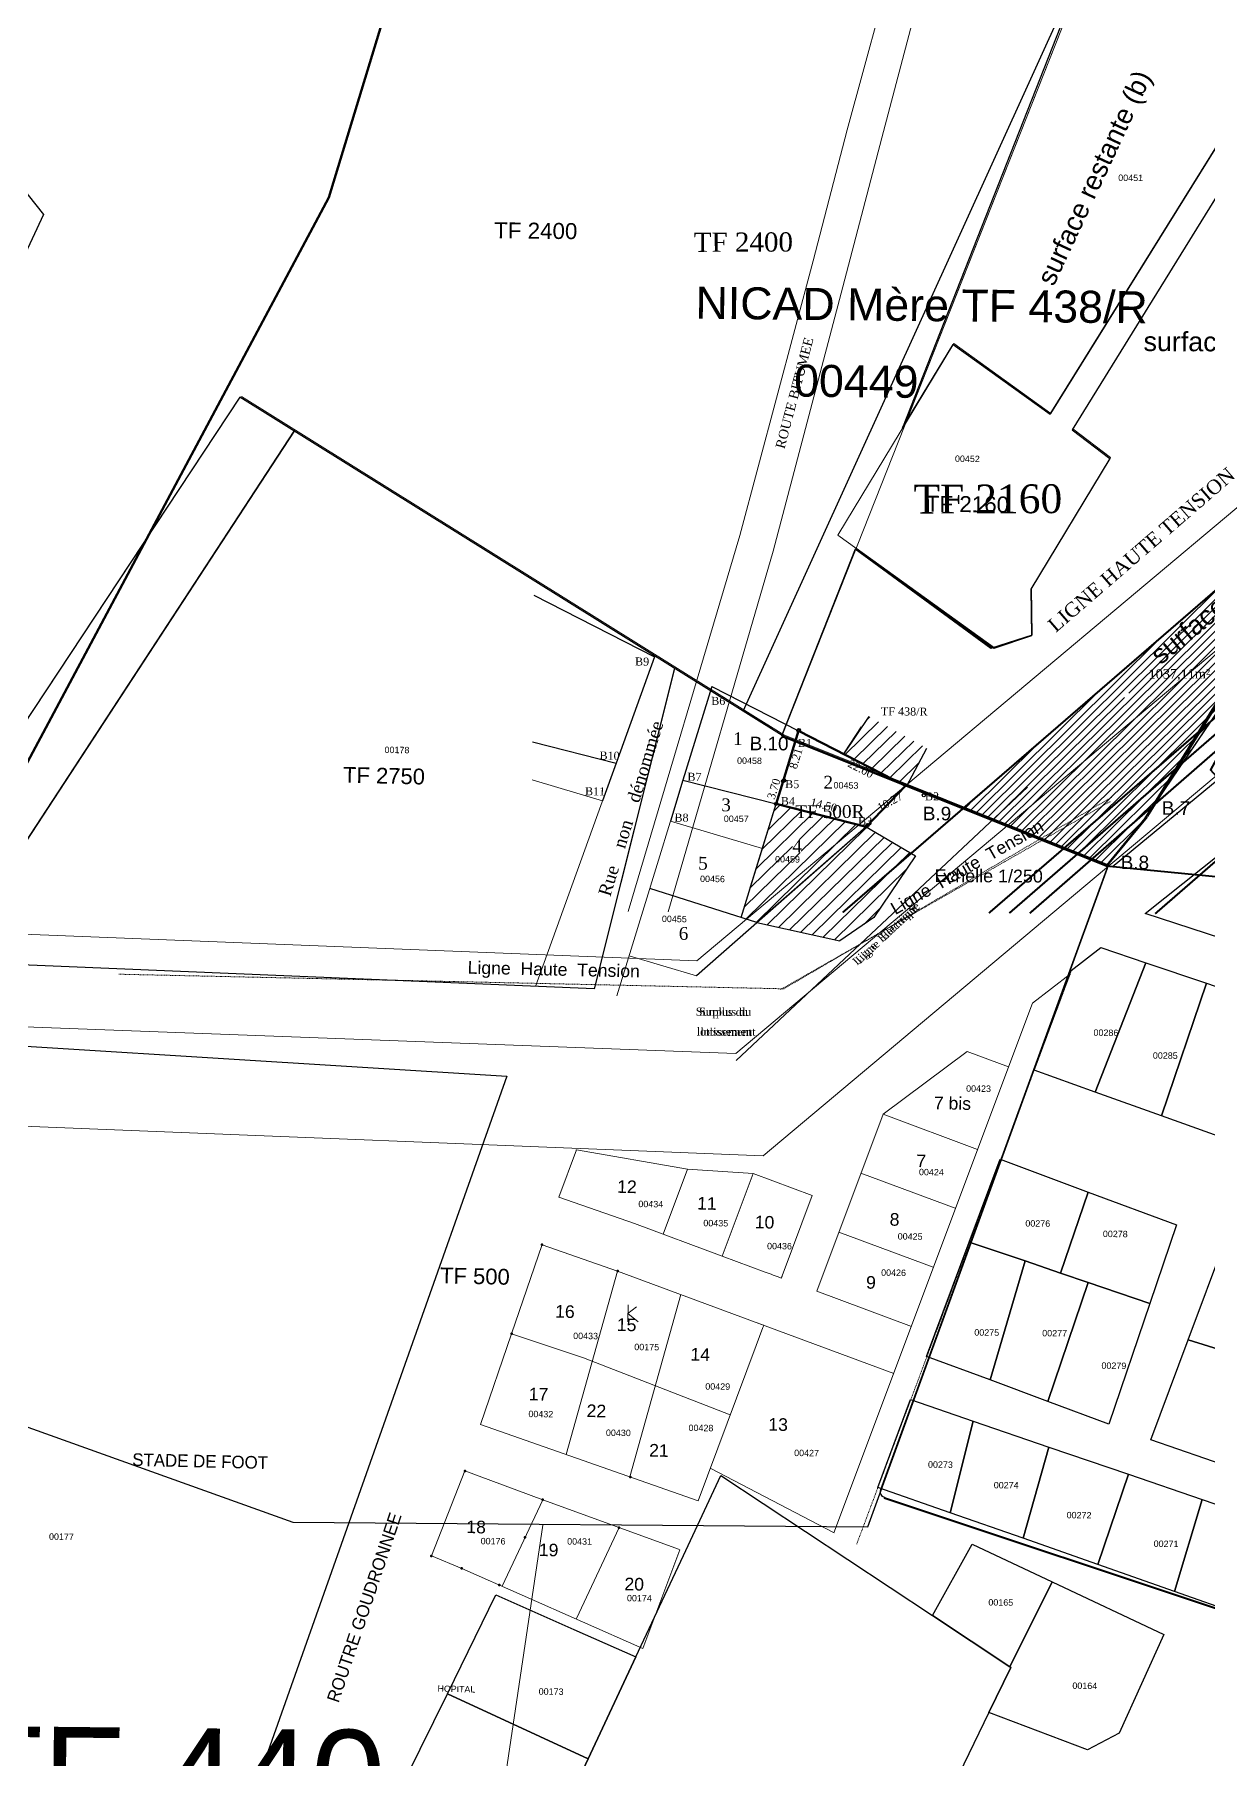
# Model space of a CAD drawing. Header units: metres. Extents: x 251686 to 255059, y 1627526 to 1631912.
# Drawn here: x 253811.9 to 253995.3, y 1628408.7 to 1628678.1 of the extents above; entities that cross this region are included whole.
import ezdxf
from ezdxf.enums import TextEntityAlignment as Align

# ---------------------------------------------------------------- set-up
doc = ezdxf.new("R2010")
doc.units = ezdxf.units.M
doc.header["$MEASUREMENT"] = 0
doc.linetypes.add('DGN Style 5', pattern=[0.07142599999999999, 0.030611, -0.040815])
for name, color, linetype in [('A_revoir_niveau_0', 7, 'Continuous'), ('historique_numero_parcelle', 7, 'Continuous'), ('limites_parcelles', 7, 'Continuous'), ('limites_sections', 7, 'Continuous'), ('limites_tf', 7, 'Continuous'), ('numero_lot', 7, 'Continuous'), ('numero_parcelle', 7, 'Continuous'), ('toponymie', 7, 'Continuous')]:
    doc.layers.add(name, color=color, linetype=linetype)
for name, color, linetype, lineweight in [('Bat-dur', 7, 'Continuous', 0), ('Cotation Linéaire', 7, 'Continuous', 0), ('emprise_ht_pik_rufisque', 7, 'Continuous', 0), ('Limite L D TF', 5, 'Continuous', 13), ('Limite M  et R TF', 1, 'Continuous', 30), ('LimiteTF', 4, 'Continuous', 13), ('LOTIS', 7, 'Continuous', 0), ('Légendes', 7, 'Continuous', 0), ('MORCELLEMENT', 7, 'Continuous', 0), ('Numero_TF', 7, 'Continuous', 0), ('Numérotation', 7, 'Continuous', 0), ('POTEAU H.T', 1, 'Continuous', 30), ('ROUTE BITUME', 4, 'Continuous', 30), ('superficie occpee par la SENELEC', 6, 'Continuous', 40)]:
    doc.layers.add(name, color=color, linetype=linetype, lineweight=lineweight)
doc.layers.add('collage', color=7, linetype='Continuous', lineweight=0, plot=False)
doc.layers.add('Lignes HT Vectorisées', color=6, linetype='Continuous', lineweight=0, true_color=0xff00ff)
doc.styles.add('CovaListArial', font='FANCY.shx', dxfattribs={"height": 2.116667})
doc.styles.get("Standard").update_dxf_attribs({"font": 'txt.shx'})
doc.styles.add('Style-Arial', font='arial.ttf')
doc.styles.add('Style-Bodoni MT', font='BOD_R.TTF')
doc.styles.add('Times 1.5', font='times.ttf', dxfattribs={"width": 0.99, "height": 0.00762})
doc.styles.add('Times 2.0', font='times.ttf', dxfattribs={"width": 0.99, "height": 0.002})
pattern_1 = [(45, (36.678519, -6.890117999999998), (-0.0618731868567072, 0.0618731868567072), [])]
pattern_2 = [(44.3981, (0, 0), (-1.04945947097608, 1.071743821432435), [])]

# ---------------------------------------------------------------- blocks, each defined once
blk = doc.blocks.new('*U86')
at = {"layer": 'LimiteTF', "color": 5, "linetype": 'Continuous', "lineweight": 30}
for p, q in [((-2.795924, 9.377816), (-1.300355, 11.471031)), ((-1.300355, 11.471031), (-1.18072, 11.505284)), ((-1.180721, 11.505284), (11.887851, 6.092053)), ((-7.882678, 0.965442), (-2.800132, 9.371423)), ((11.877272, 5.903575), (10.074816, 5.384165)), ((10.040383, 5.366438), (-1.650024, -3.901211)), ((-8.478423, 0.224024), (-7.890358, 0.954473)), ((-11.943946, -9.587295), (-8.494838, 0.194568)), ((-6.309421, -11.50523), (-11.88022, -9.715757))]:
    blk.add_line(p, q, dxfattribs=at)
at = {"layer": 'LimiteTF', "color": 5, "linetype": 'Continuous', "lineweight": 30, "flags": 128}
blk.add_lwpolyline([(-1.716286, -3.922762), (-2.69315, -3.8823), (-2.69315, -3.8823), (-6.188048, -11.451939)], dxfattribs=at)
at = {"layer": 'LimiteTF', "color": 5, "linetype": 'Continuous', "lineweight": 30, "extrusion": (0, 0, -1)}
for centre, radius, start, end in [((2.714558, 9.319682), 0.1, 31.158609, 35.545201), ((-11.849582, 5.999665), 0.1, 112.500193, 253.924715), ((8.400529, 0.161314), 0.1, 19.422769, 38.836618), ((1.712147, -3.822848), 0.1, 231.594142, 272.371842), ((11.849637, -9.620549), 0.1000000000000001, 287.80825, 19.422769)]:
    blk.add_arc(centre, radius, start, end, dxfattribs=at)
at = {"layer": 'LimiteTF', "color": 5, "linetype": 'Continuous', "lineweight": 30}
blk.add_arc((10.102506, 5.288075), 0.1, 106.075285, 128.405858, dxfattribs=at)
blk = doc.blocks.new('*U87')
at = {"layer": 'LimiteTF', "color": 5, "linetype": 'Continuous', "lineweight": 30}
for p, q in [((-5.654, -4.012), (-0.324, 4.33)), ((5.654, 0.687), (4.45, -4.33)), ((4.45, -4.33), (-5.654, -4.012))]:
    blk.add_line(p, q, dxfattribs=at)
blk = doc.blocks.new('*U88')
at = {"layer": 'LimiteTF', "color": 5, "linetype": 'Continuous', "lineweight": 30}
for p, q in [((-11.35945, -5.2785), (-2.27945, 8.7825)), ((6.24155, 3.5905), (-2.28145, 8.7845)), ((11.33455, 1.6155), (6.24155, 3.5885)), ((11.35955, 1.6235), (7.70655, -8.7625)), ((-1.26745, -8.7845), (-11.26645, -5.3175)), ((7.70655, -8.7625), (-1.26745, -8.7845))]:
    blk.add_line(p, q, dxfattribs=at)
blk = doc.blocks.new('*U85')
at = {"layer": 'LimiteTF', "color": 5, "linetype": 'Continuous', "lineweight": 30, "xscale": 10, "yscale": 10, "zscale": 10, "rotation": 359.3981}
for name, p in [('*U86', (96.339031, -0.393689)), ('*U88', (-102.315849, -12.475498)), ('*U87', (-112.926739, 26.953145))]:
    blk.add_blockref(name, p, dxfattribs=at)
blk = doc.blocks.new('*U103')
at = {"lineweight": 0, "ltscale": 10}
h = blk.add_hatch(dxfattribs=at)
h.set_pattern_fill('ANSI31', color=2, pattern_type=2)
h.set_pattern_definition(pattern_1)
h.paths.add_polyline_path([(4.940243230394115, -2.412007330101914), (-2.145328616930783, -8.585068864776986), (-0.5740138481123723, -9.205577514105244), (1.715086840315051, -7.211277023830915)])
h.paths.add_polyline_path([(0.4815962941574982, -6.760589586629066), (0.481771055430727, -6.783436048979637), (0.4819458167003178, -6.806282511330208), (0.3912747276444861, -6.837198009568965), (0.3933369124279125, -7.106786497519351, -0.4164557489894626), (0.4142215537904123, -7.127511995320674, -0.9999999999999998), (0.3727693454748078, -7.127511995320674, -0.4119749250386742), (0.3933369124206365, -7.106786497519351), (0.3912747276444861, -6.837198009568965), (0.3006036385959305, -6.868113507807719), (0.3004288773227017, -6.845267045428045), (0.3002541160567489, -6.822420583048368)])
h.paths.add_polyline_path([(0.6716523056529696, -6.637128380825742), (1.687117023291648, -6.629360705352154), (1.684709868921344, -6.314674495864892), (0.6692451512681146, -6.322442171309376)], flags=9)
h = blk.add_hatch(dxfattribs=at)
h.set_pattern_fill('ANSI31', color=2, pattern_type=2)
h.set_pattern_definition(pattern_1)
h.paths.add_polyline_path([(1.283041666134521, -7.854191989812533), (1.715086840315051, -7.211277023830915), (-0.5740138481123723, -9.205577514105244), (-0.3583881522354204, -9.290727613872148)])
h = blk.add_hatch(dxfattribs=at)
h.set_pattern_fill('ANSI31', color=2, pattern_type=2)
h.set_pattern_definition(pattern_1)
h.paths.add_polyline_path([(0.8377439824762403, -8.516827663697768), (1.283041666145436, -7.854191989812533), (-0.3583881522354204, -9.290727613872148), (-0.140849791092478, -9.376633020816369)])
h = blk.add_hatch(dxfattribs=at)
h.set_pattern_fill('ANSI31', color=2, pattern_type=2)
h.set_pattern_definition(pattern_1)
h.paths.add_polyline_path([(0.6997467913824948, -8.722177624120379), (0.8377439824762403, -8.516827663697768), (-0.140849791092478, -9.376633020816369), (0.0939836949182791, -9.46936823343276)])
at = {"color": 2, "lineweight": 0, "ltscale": 10, "flags": 128}
for points in [[(1.30241, 7.506375), (-1.336411, 8.970377), (-0.873562, 8.837548), (-0.974463, 8.668591)], [(3.849123, 5.167233), (6.766863, 3.973559), (6.517786, 4.193907), (6.437809, 4.042812)]]:
    blk.add_lwpolyline(points, dxfattribs=at)
for points in [[(-0.13193, 4.962542), (-4.986409, -7.463133), (0.093984, -9.469368), (0.699747, -8.722178), (6.185739, -0.558618), (2.130388, 4.77532), (0.71608, 5.209306), (0.385645, 4.827385), (-0.13193, 4.962542)], [(2.952021, 3.69464), (2.130388, 4.77532), (0.71608, 5.209306), (0.385645, 4.827385), (-0.13193, 4.962542), (-3.081222, -2.586557), (-2.328527, -1.332666), (-0.811341, -2.417331), (2.952021, 3.69464)], [(3.292087, 4.246932), (3.663029, 4.077573), (-0.465849, -2.657532), (0.125349, -3.103299), (-1.101683, -5.150605), (-1.089287, -5.876714), (-1.676583, -6.081999), (-4.128617, -4.331378), (-2.328527, -1.332666), (-0.811341, -2.417331), (3.292087, 4.246932)], [(3.215681, 3.347851), (-0.465849, -2.657532), (0.125349, -3.103299), (-1.101683, -5.150605), (-1.089287, -5.876714), (-1.676583, -6.081999), (-3.842654, -4.53554), (-4.986409, -7.463133), (-2.145329, -8.585069), (0.093984, -9.469368), (0.699747, -8.722178), (4.940243, -2.412007), (6.185739, -0.558618), (3.215681, 3.347851)]]:
    blk.add_lwpolyline(points, close=True, dxfattribs=at)
at = {"layer": 'Bat-dur', "color": 2, "lineweight": 0, "ltscale": 10, "flags": 128}
for points in [[(-2.244228, 5.545252), (-1.992482, 6.400811), (-1.766063, 6.888414), (0.833891, 5.364298), (0.674238, 4.996635), (0.320935, 4.844767), (-0.132506, 4.961068), (-2.244228, 5.545252)], [(-2.244228, 5.545252), (-1.992482, 6.400811), (-1.766063, 6.888414), (0.833891, 5.364298), (0.674238, 4.996635), (0.320935, 4.844767), (-0.132506, 4.961068), (-2.244228, 5.545252)], [(-2.244228, 5.545252), (-1.992482, 6.400811), (-1.766063, 6.888414), (0.833891, 5.364298), (0.674238, 4.996635), (0.320935, 4.844767), (-0.132506, 4.961068), (-2.244228, 5.545252)], [(-1.964232, 5.467794), (-0.132506, 4.961068)]]:
    blk.add_lwpolyline(points, dxfattribs=at)
at = {"layer": 'POTEAU H.T', "color": 2, "lineweight": 0, "ltscale": 10, "const_width": 0.030001, "flags": 128}
for points in [[(7.364841, -0.29966), (-4.027949, -10.225238)], [(7.364841, -2.289123), (-1.744402, -10.225238)], [(-1.426188, -10.225238), (7.364841, -2.531564)], [(7.364841, -2.782035), (-1.106695, -10.225238)], [(0.851495, -10.225238), (7.364841, -4.524931)]]:
    blk.add_lwpolyline(points, dxfattribs=at)
at = {"layer": 'ROUTE BITUME', "color": 2, "lineweight": 0, "ltscale": 10, "flags": 128}
for points in [[(-2.814588, 10.240186), (-0.768388, 9.12171), (3.2758, 6.944873), (7.364841, 5.075337)], [(-3.124996, 9.588099), (-1.067052, 8.439151), (2.954675, 6.325035), (7.364841, 4.285938)], [(7.364841, 4.087717), (2.888813, 6.156212), (-1.158523, 8.277853), (-3.223569, 9.428336)], [(7.364841, 3.29488), (2.606685, 5.4847), (-1.460841, 7.623117), (-2.549488, 8.20642), (-3.59182, 8.786757)], [(-2.471897, 7.845942), (-3.254159, 4.806805), (-4.010495, 1.999096), (-4.533017, -0.047874), (-5.65842, -4.345234), (-7.379816, -10.225238)], [(-6.755017, -10.225238), (-5.136902, -4.588537), (-4.069038, -0.455564), (-3.467279, 1.87343), (-2.760789, 4.60777), (-2.059003, 7.323906)]]:
    blk.add_lwpolyline(points, dxfattribs=at)
at = {"layer": 'ROUTE BITUME', "color": 2, "lineweight": 0, "ltscale": 10}
for centre, radius, start, end in [((-3.263352, 7.864174), 0.7916655051981282, 358.680362, 25.614296), ((-1.171872, 6.297922), 1.356334915470531, 102.301214, 130.84876)]:
    blk.add_arc(centre, radius, start, end, dxfattribs=at)
at = {"color": 2, "lineweight": 0, "char_height": 0.147386, "width": 3.725282, "attachment_point": 1}
for s, insert, rotation in [('\\fTimes New Roman|b0|i0|c00|p23;RN1 VERS DAKAR', (-0.28244, 8.645458), 330.91694175824085), ('\\fTimes New Roman|b0|i0|c00|p23;ROUTE BITUMEE', (-2.957317, 5.06994), 75.46709785881028), ('\\fTimes New Roman|b0|i0|c00|p23;RN1 VERS THIES', (3.957601, 5.341779), 337.9525073871286), ('\\fTimes New Roman|b0|i0|c00|p23;ROUTE BITUMEE', (-5.111066, -2.960492), 75.46709785881028)]:
    blk.add_mtext(s, dxfattribs=dict(at, insert=insert, rotation=rotation))
at = {"color": 2, "lineweight": 0, "char_height": 0.211671, "attachment_point": 4, "line_spacing_factor": 0.6, "style": 'CovaListArial'}
for s, insert in [('\\fArial|b0|i0|c00|p39;B.3', (0.739632, 5.401724)), ('\\fArial|b0|i0|c00|p39;B.1', (-0.150264, 5.108611)), ('\\fArial|b0|i0|c00|p39;B.4', (2.20117, 4.981585)), ('\\fArial|b0|i0|c00|p39;B.2', (0.490339, 4.639611)), ('\\fArial|b0|i0|c00|p39;B.5', (6.278329, -0.435732)), ('\\fArial|b0|i0|c00|p39;B.6', (5.032833, -2.289121)), ('\\fArial|b0|i0|c00|p39;B.10', (-5.493074, -7.592987)), ('\\fArial|b0|i0|c00|p39;B.9', (-2.783527, -8.675372)), ('\\fArial|b0|i0|c00|p39;B.7', (0.947548, -8.57282)), ('\\fArial|b0|i0|c00|p39;B.8', (0.309987, -9.426156))]:
    blk.add_mtext(s, dxfattribs=dict(at, insert=insert))
at = {"color": 2, "lineweight": 0, "char_height": 0.300007, "attachment_point": 7, "line_spacing_factor": 0.6}
for s, insert, rotation in [('\\fArial|b0|i0|c00|p39;surface restante (b)', (-0.69312, -0.483062), 65.21257818678991), ('\\fArial|b0|i0|c00|p39;surface empietée (a)', (0.977467, -6.416953), 39.64904317427363)]:
    blk.add_mtext(s, dxfattribs=dict(at, insert=insert, rotation=rotation))
at = {"color": 2, "lineweight": 0, "attachment_point": 7, "line_spacing_factor": 0.6}
for s, insert, char_height in [('\\fArial|b0|i0|c00|p39;surface restante (b)', (0.633491, -1.527743), 0.300007), ('\\fArial|b0|i0|c00|p39;Echelle 1/250', (-2.597987, -9.747882), 0.200004)]:
    blk.add_mtext(s, dxfattribs=dict(at, insert=insert, char_height=char_height))
at = {"layer": 'Légendes', "color": 2, "lineweight": 0, "attachment_point": 1}
for s, insert, char_height, width, rotation in [('\\fTimes New Roman|b0|i0|c00|p23;TF 2759R', (-1.834998, 5.781052), 0.200004, 22.351694, 0.43825957979509106), ('\\fTimes New Roman|b0|i0|c00|p23;TF 2400', (-2.452027, 5.11615), 0.300007, 22.351694, 0.43825957979509106), ('\\fTimes New Roman|b0|i0|c00|p23;TF 2400', (-6.398106, 0.382165), 0.300007, 22.351694, 0.43825957979509106), ('\\fTimes New Roman|b0|i0|c00|p23;TF 613', (5.192003, -2.642306), 0.300007, 22.351694, 0.43825957979509106), ('\\fTimes New Roman|b0|i0|c00|p23;TF 2160', (-2.950903, -3.541216), 0.45001, 5.587923, 0.43825957979509106), ('\\fTimes New Roman|b0|i0|c00|p23;LIGNE HAUTE TENSION', (2.372954, -7.264996), 0.221078, 5.587923, 40.83824549619084), ('\\fTimes New Roman|b0|i0|c00|p23;TF 500R', (-4.777421, -8.555171), 0.200004, 22.351694, 0.43825957979509106)]:
    blk.add_mtext(s, dxfattribs=dict(at, insert=insert, char_height=char_height, width=width, rotation=rotation))
at = {"layer": 'superficie occpee par la SENELEC', "color": 2, "lineweight": 0, "insert": (0.732231, -6.405352), "char_height": 0.147386, "width": 3.725282, "attachment_point": 1, "rotation": 0.43825957979509106}
blk.add_mtext('\\fTimes New Roman|b0|i0|c00|p23;1037,11m²', dxfattribs=at)
blk = doc.blocks.new('*U102')
at = {"layer": 'Limite L D TF', "color": 2, "linetype": 'Continuous', "lineweight": 0}
for p, q in [((-14.975963, -5.824768), (-5.892038, 8.242311)), ((-5.8694, 8.25075), (2.6536, 3.05675)), ((2.6536, 3.05675), (7.7466, 1.08275)), ((7.7466, 1.08275), (4.0936, -9.30325)), ((-4.8804, -9.32525), (-14.8794, -5.85825)), ((4.0936, -9.30325), (-4.8804, -9.32525)), ((-0.9804, -9.32225), (-2.5624, -20.76625))]:
    blk.add_line(p, q, dxfattribs=at)
at = {"layer": 'Limite L D TF', "color": 2, "linetype": 'Continuous', "lineweight": 0, "flags": 128}
blk.add_lwpolyline([(11.134874, 14.529375), (7.1186, 7.88375), (7.7126, 7.44175), (6.4986, 5.38675), (6.5156, 4.66075), (5.8856, 4.45175), (3.747502, 5.985277), (2.635478, 3.067794), (2.6536, 3.05675), (7.732369, 1.088266), (8.3216, 1.82775), (13.4026, 10.24575), (14.937218, 12.447482), (11.134874, 14.529375)], close=True, dxfattribs=at)
at = {"layer": 'Limite L D TF', "color": 2, "linetype": 'Continuous', "lineweight": 0}
blk.add_3dface([(-5.038501, 7.722157), (-10.3694, -0.62125), (-0.2654, -0.93925), (0.938998, 4.07941)], dxfattribs=at)
blk.add_3dface([(-5.038501, 7.722157), (-10.3694, -0.62125), (-0.2654, -0.93925), (0.938998, 4.07941)], dxfattribs=at)
at = {"layer": 'Limite M  et R TF', "color": 2, "linetype": 'Continuous', "lineweight": 0}
for p, q in [((-10.3694, -0.62125), (-5.038501, 7.722157)), ((2.6286, 3.04975), (0.938998, 4.07941)), ((2.6286, 3.04775), (2.0266, 3.43475)), ((7.7216, 1.07475), (2.6286, 3.04775)), ((-0.2654, -0.93925), (-10.3694, -0.62125))]:
    blk.add_line(p, q, dxfattribs=at)
at = {"layer": 'ROUTE BITUME', "color": 2, "lineweight": 0, "ltscale": 10, "rotation": 0.3633}
blk.add_blockref('*U103', (7.567589, 10.544182), dxfattribs=at)
at = {"layer": 'Numero_TF', "color": 2, "linetype": 'Continuous', "lineweight": 0, "style": 'Style-Arial'}
blk.add_text('TF 440', height=1.5, dxfattribs=at).set_placement((-10.031699, -14.053197))

msp = doc.modelspace()

# ---------------------------------------------------------------- hatches: boundary and pattern name
at = {"layer": 'A_revoir_niveau_0'}
h = msp.add_hatch(dxfattribs=at)
h.set_pattern_fill('BAT_NORM', color=256, style=0, pattern_type=2)
h.set_pattern_definition(pattern_2)
h.paths.add_polyline_path([(253951.2754773042, 1628566.65441981), (253942.27900213, 1628571.634399146), (253938.3478344872, 1628565.730847731), (253948.1333067535, 1628560.712410766)])
h = msp.add_hatch(dxfattribs=at)
h.set_pattern_fill('BAT_NORM', color=256, style=0, pattern_type=2)
h.set_pattern_definition(pattern_2)
h.paths.add_polyline_path([(253942.0330129817, 1628554.280231839, -0.8663292327613907), (253941.575652284, 1628554.469291795), (253927.7650610214, 1628557.98071159), (253922.3138557793, 1628540.206611559), (253924.7668381202, 1628539.422701781), (253937.6984054905, 1628536.576979575), (253943.0138775502, 1628540.211341387), (253949.5263797198, 1628549.839459194)])
h.paths.add_polyline_path([(253930.3370775277, 1628552.407248328), (253931.6986477616, 1628552.392944322), (253931.6776378774, 1628550.393054679), (253930.3160676434, 1628550.407358685)], flags=16)

# ---------------------------------------------------------------- linework, layer by layer
at = {"layer": 'A_revoir_niveau_0', "color": 7, "linetype": 'Continuous', "lineweight": 0}
for p, q in [((253918.446589, 1628575.904267, 1e-06), (253918.451607, 1628575.922195, 1e-06)), ((253918.453115, 1628575.909878), (253918.457944, 1628575.927858)), ((253889.640036, 1628561.728515, 1e-06), (253900.648447, 1628558.446816, 1e-06)), ((253911.249201, 1628555.286642, 1e-06), (253925.624502, 1628551.001243, 1e-06)), ((253904.798302, 1628534.252958, 1e-06), (253915.316426, 1628531.117417, 1e-06)), ((253967.781474, 1628526.848342), (253936.800979, 1628444.114752)), ((253944.472844, 1628509.503077), (253934.119663, 1628481.854846)), ((253944.471973, 1628509.50075), (253944.471718, 1628509.50007)), ((253896.566725, 1628503.938992), (253893.805163, 1628496.564224)), ((253913.933058, 1628500.909819), (253910.133831, 1628490.763962)), ((253924.199864, 1628500.26453), (253919.359151, 1628487.337379)), ((253933.416008, 1628496.813444), (253928.710361, 1628484.246987)), ((253903.000827, 1628485.01432), (253894.992039, 1628456.348683)), ((253928.670973, 1628484.141802), (253928.584471, 1628483.910796)), ((253928.696489, 1628484.209941), (253928.670973, 1628484.141802)), ((253928.710361, 1628484.246987), (253928.696489, 1628484.209941)), ((253912.894369, 1628481.340187), (253904.938813, 1628452.865079)), ((253925.688057, 1628476.175907), (253924.638245, 1628473.372377)), ((253925.820412, 1628476.52936), (253925.688057, 1628476.175907)), ((253925.823592, 1628476.537854), (253925.820412, 1628476.52936)), ((253924.638245, 1628473.372377), (253915.565431, 1628449.143377)), ((253912.701352, 1628441.494836), (253906.928773, 1628426.079131))]:
    msp.add_line(p, q, dxfattribs=at)
at = {"layer": 'A_revoir_niveau_0', "color": 2, "linetype": 'Continuous', "lineweight": 0}
for p, q in [((253918.452381, 1628575.919305, 1e-06), (253918.464647, 1628575.915675, 1e-06)), ((253918.458749, 1628575.924977), (253918.471052, 1628575.921476)), ((253964.065006, 1628516.923492), (253957.612187, 1628519.320279)), ((253896.566725, 1628503.938992), (253913.933058, 1628500.909819)), ((253913.933058, 1628500.909819), (253924.190688, 1628500.240027)), ((253936.804816, 1628444.125001), (253917.477333, 1628454.249122))]:
    msp.add_line(p, q, dxfattribs=at)
at = {"layer": 'A_revoir_niveau_0', "color": 2, "linetype": 'DGN Style 5', "lineweight": 0}
for p, q in [((253928.955168, 1628529.092318), (253980.135279, 1628559.003729)), ((253928.456246, 1628528.978967, 1e-06), (253979.947751, 1628558.351084, 1e-06)), ((253825.114173, 1628531.369882), (253928.955168, 1628529.092318))]:
    msp.add_line(p, q, dxfattribs=at)
at = {"layer": 'A_revoir_niveau_0'}
for p, q in [((253941.817943, 1628554.407688, 1e-06), (253924.766838, 1628539.422702, 1e-06)), ((253924.766838, 1628539.422702, 1e-06), (253908.024745, 1628544.773042, 1e-06))]:
    msp.add_line(p, q, dxfattribs=at)
at = {"layer": 'A_revoir_niveau_0', "color": 7, "linetype": 'DGN Style 5', "lineweight": 0}
msp.add_line((253973.701407, 1628531.432416), (253940.318904, 1628442.284252), dxfattribs=at)
at = {"layer": 'A_revoir_niveau_0', "color": 7, "linetype": 'Continuous', "lineweight": 13}
for p, q in [((253967.781474, 1628526.848342), (253973.727351, 1628531.418992)), ((253944.472972, 1628509.503372), (253957.612187, 1628519.320279)), ((253884.956992, 1628435.77551), (253891.322726, 1628449.303932)), ((253896.566499, 1628430.751917), (253903.2466, 1628444.948429)), ((253873.914519, 1628440.51854), (253878.674781, 1628438.563142)), ((253878.674781, 1628438.563142), (253906.928773, 1628426.079131))]:
    msp.add_line(p, q, dxfattribs=at)
at = {"layer": 'A_revoir_niveau_0', "color": 1, "lineweight": 30, "ltscale": 10, "flags": 128}
msp.add_lwpolyline([(254011.055122, 1628676.309282), (253973.99005, 1628616.409286), (253979.88342, 1628611.927032), (253967.527943, 1628591.505246), (253967.62167, 1628584.2437), (253961.740209, 1628582.215327), (253940.14409, 1628597.769983), (253928.584719, 1628568.541946), (253956.948558, 1628557.204368), (253979.304662, 1628548.268198), (253985.393356, 1628555.714813), (254028.06073, 1628618.63938), (254040.592762, 1628637.121247), (254011.055122, 1628676.309282)], close=True, dxfattribs=at)
at = {"layer": 'A_revoir_niveau_0', "color": 7, "elevation": 1e-06, "flags": 128}
for points in [[(253889.942874, 1628590.555121), (253908.742854, 1628580.913634)], [(253922.313856, 1628540.206612), (253927.765061, 1628557.980712)], [(253941.817943, 1628554.407688), (253915.316426, 1628531.117417)]]:
    msp.add_lwpolyline(points, dxfattribs=at)
at = {"layer": 'A_revoir_niveau_0', "elevation": 1e-06, "flags": 128}
for points in [[(253908.742854, 1628580.913634), (253902.770149, 1628564.335807), (253900.648447, 1628558.446816)], [(253917.7, 1628576.32), (253913.210407, 1628561.681314), (253911.249201, 1628555.286642)], [(253917.7, 1628576.32), (253931.257235, 1628569.367231)], [(253938.347834, 1628565.730848), (253942.279002, 1628571.634399)], [(253938.347834, 1628565.730848), (253941.039309, 1628569.772715)], [(253938.460408, 1628565.946304), (253941.109275, 1628570.016222)], [(253889.702332, 1628567.658373), (253902.770149, 1628564.335807)], [(253948.133307, 1628560.712411), (253951.275477, 1628566.65442)], [(253913.210407, 1628561.681314), (253927.765061, 1628557.980712)], [(253923.623808, 1628544.477816), (253927.765061, 1628557.980712)], [(253941.817943, 1628554.407688), (253949.52638, 1628549.839459), (253943.013878, 1628540.211341), (253937.698405, 1628536.57698)], [(253924.766838, 1628539.422702), (253937.698405, 1628536.57698)]]:
    msp.add_lwpolyline(points, dxfattribs=at)
at = {"layer": 'A_revoir_niveau_0', "color": 7, "linetype": 'Continuous', "lineweight": 0, "elevation": 1e-06, "flags": 128}
msp.add_lwpolyline([(253902.8755, 1628527.983508), (253917.7, 1628576.32)], dxfattribs=at)
at = {"layer": 'A_revoir_niveau_0', "color": 1, "lineweight": 53, "elevation": 1e-06, "flags": 128}
msp.add_lwpolyline([(253931.257235, 1628569.367231), (253947.960835, 1628560.800862), (253941.817943, 1628554.407688), (253927.765061, 1628557.980712), (253928.849951, 1628561.518085), (253931.257235, 1628569.367231)], close=True, dxfattribs=at)
at = {"layer": 'A_revoir_niveau_0', "color": 5, "lineweight": 30, "elevation": 1e-06, "flags": 128}
msp.add_lwpolyline([(253921.518275, 1628517.889222), (253967.005609, 1628560.577079)], dxfattribs=at)
at = {"layer": 'A_revoir_niveau_0', "color": 7, "linetype": 'Continuous', "lineweight": 13, "flags": 128}
for points in [[(253924.190688, 1628500.240027), (253913.933058, 1628500.909819), (253896.566725, 1628503.938992)], [(253915.565431, 1628449.143377), (253881.577889, 1628461.046647)], [(253873.914519, 1628440.51854), (253879.168654, 1628453.792757), (253891.322726, 1628449.303932), (253912.690188, 1628441.498914)]]:
    msp.add_lwpolyline(points, dxfattribs=at)
at = {"layer": 'A_revoir_niveau_0', "color": 1, "linetype": 'Continuous', "lineweight": 0, "flags": 128}
for points in [[(253904.654607, 1628479.721262), (253904.593063, 1628477.074242), (253904.593063, 1628477.074242)], [(253905.967099, 1628479.398761), (253904.623835, 1628478.397752), (253906.224286, 1628477.104951)]]:
    msp.add_lwpolyline(points, dxfattribs=at)
at = {"layer": 'A_revoir_niveau_0', "color": 7, "linetype": 'Continuous', "lineweight": 0, "flags": 128}
msp.add_lwpolyline([(253886.434202, 1628475.210219), (253897.678602, 1628471.478858), (253920.583598, 1628462.544421)], dxfattribs=at)
at = {"layer": 'A_revoir_niveau_0', "lineweight": 30}
for centre, radius in [((253931.257235, 1628569.367231, 1e-06), 0.2500000000000003), ((253931.332, 1628569.508, 1e-06), 0.25), ((253928.849951, 1628561.518085, 1e-06), 0.2500000000000003), ((253928.849951, 1628561.518085, 1e-06), 0.2500000000000003), ((253929.007304, 1628561.633999, 1e-06), 0.25), ((253950.83302, 1628559.327875, 1e-06), 0.2500000000000003), ((253927.765061, 1628557.980712, 1e-06), 0.2500000000000003), ((253941.817943, 1628554.407688, 1e-06), 0.2500000000000003), ((253942.049275, 1628554.660222, 1e-06), 0.25)]:
    msp.add_circle(centre, radius, dxfattribs=at)
at = {"layer": 'A_revoir_niveau_0', "color": 7, "linetype": 'Continuous', "lineweight": 0}
msp.add_point((253896.566725, 1628503.938992), dxfattribs=at)
at = {"layer": 'A_revoir_niveau_0', "color": 1, "linetype": 'Continuous', "lineweight": 53}
for p in [(253891.211466, 1628489.143243), (253891.211466, 1628489.143243), (253903.000827, 1628485.01432), (253903.000827, 1628485.01432), (253886.434202, 1628475.210219), (253886.434202, 1628475.210219), (253879.168654, 1628453.792757), (253879.168654, 1628453.792757), (253905.01489, 1628452.838435), (253905.01489, 1628452.838435), (253891.322726, 1628449.303932), (253891.322726, 1628449.303932), (253888.559895, 1628443.43238), (253888.559895, 1628443.43238), (253903.2466, 1628444.948429), (253903.2466, 1628444.948429), (253873.914519, 1628440.51854), (253873.914519, 1628440.51854), (253878.674781, 1628438.563142), (253878.674781, 1628438.563142), (253884.544365, 1628435.96967), (253884.544365, 1628435.96967)]:
    msp.add_point(p, dxfattribs=at)
at = {"layer": 'collage', "elevation": 1e-06, "flags": 128}
msp.add_lwpolyline([(253890.193691, 1628529.428619), (253908.742854, 1628580.913634)], dxfattribs=at)
at = {"layer": 'emprise_ht_pik_rufisque', "color": 1}
for p, q in [((253915.366918, 1628533.451526), (254251.221757, 1628815.265049)), ((254251.86931, 1628776.646285), (253925.76349, 1628503.013099)), ((253211.994167, 1628561.499738), (253915.366918, 1628533.451526)), ((253925.76349, 1628503.013099), (253210.754406, 1628531.525345))]:
    msp.add_line(p, q, dxfattribs=at)
at = {"layer": 'Lignes HT Vectorisées', "color": 5, "flags": 128}
msp.add_lwpolyline([(252238.115739, 1628531.228315), (252321.664095, 1628595.659757), (252410.120553, 1628620.071574), (252571.302761, 1628537.021918), (252902.604681, 1628559.741733), (253211.374286, 1628546.512525), (253598.517543, 1628531.074514), (253921.490958, 1628519.009106), (254251.545533, 1628795.955667)], dxfattribs=at)
at = {"layer": 'limites_parcelles'}
msp.add_line((253980.243357, 1628548.167079), (254032.279667, 1628591.100445), dxfattribs=at)
at = {"layer": 'limites_parcelles', "flags": 128}
for points in [[(253977.571944, 1628512.970765), (253968.068469, 1628516.389621), (253973.860186, 1628531.937797), (253978.457356, 1628535.539506), (253985.511751, 1628533.146112), (253977.571944, 1628512.970765)], [(253976.479087, 1628497.353566), (253972.187433, 1628484.699479), (253966.667621, 1628486.586906), (253957.929299, 1628489.547819), (253962.733667, 1628502.466533), (253976.479087, 1628497.353566)], [(253976.479087, 1628497.353566), (253990.314175, 1628492.209666), (253986.136777, 1628479.96435), (253976.48187, 1628483.244799), (253972.187433, 1628484.699479), (253976.479087, 1628497.353566)], [(254010.270417, 1628485.312052), (254005.010593, 1628470.908224), (254004.79448, 1628470.320532), (253992.106644, 1628474.252569), (253998.000323, 1628489.989664), (254010.270417, 1628485.312052)], [(253972.187433, 1628484.699479), (253976.48187, 1628483.244799), (253970.198116, 1628464.622033), (253961.174232, 1628468.005889), (253966.667621, 1628486.586906), (253972.187433, 1628484.699479)], [(253952.178591, 1628431.220559), (253964.263874, 1628423.205174), (253964.422903, 1628423.113523), (253960.9994, 1628416.039878), (253901.215949, 1628292.524735), (253854.558078, 1628315.329539), (253855.805792, 1628317.996281), (253864.150687, 1628335.787615), (253870.69577, 1628349.748072), (253876.903199, 1628362.972118), (253887.191215, 1628384.912805), (253890.259363, 1628391.470204), (253898.409809, 1628408.833605), (253905.865161, 1628424.744389), (253913.299995, 1628440.605392), (253919.14967, 1628453.083238), (253952.178591, 1628431.220559)], [(253960.9994, 1628416.039878), (253964.422903, 1628423.113523), (253964.263874, 1628423.205174), (253970.881743, 1628436.474933), (253988.304402, 1628428.253874), (253981.333962, 1628412.817988), (253976.387295, 1628410.219836), (253960.9994, 1628416.039878)], [(253896.160906, 1628429.045262), (253905.865161, 1628424.744389), (253898.409809, 1628408.833605), (253876.41788, 1628419.002167), (253884.008093, 1628434.421588), (253896.160906, 1628429.045262)]]:
    msp.add_lwpolyline(points, close=True, dxfattribs=at)
at = {"layer": 'limites_parcelles'}
for points in [[(253786.544086, 1628641.171063), (253799.319474, 1628667.626427), (253813.355173, 1628650.030869), (253805.132647, 1628632.497549)], [(254007.917909, 1628550.22079), (254002.183797, 1628535.401948), (253985.42221, 1628540.856356), (254000.214164, 1628552.670954)], [(253987.93212, 1628509.242996), (253977.571944, 1628512.970765), (253985.511751, 1628533.146112), (253994.957533, 1628529.947838)], [(253998.242515, 1628505.535746), (253987.93212, 1628509.242996), (253994.957533, 1628529.947838), (254005.250122, 1628526.450754)], [(253832.437148, 1628364.885922), (253725.396206, 1628397.821117), (253770.446228, 1628522.634754), (253885.705564, 1628515.462506)], [(253966.667621, 1628486.586906), (253961.174232, 1628468.005889), (253951.26355, 1628471.688971), (253957.929299, 1628489.547819)], [(253976.48187, 1628483.244799), (253986.136777, 1628479.96435), (253979.70034, 1628461.0832), (253970.198116, 1628464.622033)], [(254004.79448, 1628470.320532), (253998.957868, 1628454.302867), (253986.264102, 1628458.624931), (253992.106644, 1628474.252569)], [(253958.557247, 1628461.563772), (253954.958345, 1628447.262604), (253943.650757, 1628451.230236), (253948.753309, 1628464.935768)], [(253970.344114, 1628457.531144), (253966.325713, 1628443.27435), (253954.958345, 1628447.262604), (253958.557247, 1628461.563772)], [(253982.798553, 1628453.271571), (253978.011766, 1628439.162781), (253966.325713, 1628443.27435), (253970.344114, 1628457.531144)], [(253989.986822, 1628434.958205), (253978.011766, 1628439.162781), (253982.798553, 1628453.271571), (253994.306415, 1628449.331847)], [(254006.950086, 1628445.000306), (254000.317942, 1628431.320732), (253989.986822, 1628434.958205), (253994.306415, 1628449.331847)], [(253970.881743, 1628436.474933), (253964.263874, 1628423.205174), (253952.178591, 1628431.220559), (253958.384318, 1628442.364808)], [(253898.409809, 1628408.833605), (253890.259363, 1628391.470204), (253867.918337, 1628401.722401), (253876.41788, 1628419.002167)]]:
    msp.add_3dface(points, dxfattribs=at)
at = {"layer": 'limites_sections', "color": 112, "linetype": 'Continuous', "lineweight": 40, "flags": 128}
msp.add_lwpolyline([(253797.545574, 1628539.699144), (253736.007323, 1628381.875383), (253644.43714, 1628425.981101), (253582.988286, 1628458.102486), (253488.589644, 1628500.414429), (253469.820836, 1628503.176145), (253479.037064, 1628554.98513), (253296.184438, 1628717.179275), (253279.13654, 1628744.455831), (253263.793452, 1628773.437298), (253250.158874, 1628785.95727), (253223.520558, 1628793.260409), (253348.989442, 1629069.997102), (253421.602259, 1629028.136062), (253474.169161, 1628998.402291), (253570.655215, 1628943.916078), (253742.585904, 1628844.838708), (253891.317458, 1628762.517835), (253857.921088, 1628652.652234), (253797.545574, 1628539.699144)], close=True, dxfattribs=at)
at = {"layer": 'limites_sections', "color": 112, "linetype": 'Continuous', "lineweight": 40, "extrusion": (8.3902467e-08, 1.878925156e-07, 0.999999999999979), "elevation": 0.327317, "flags": 128}
msp.add_lwpolyline([(254262.032613, 1628116.192678), (254166.418264, 1628175.618587), (254127.468152, 1628196.627242), (254111.3613, 1628174.170812), (254032.48387, 1628219.152912), (253942.258351, 1628268.687297), (253897.943396, 1628292.248732), (253879.127588, 1628301.609786), (253837.103178, 1628319.100647), (253836.323408, 1628343.15576), (253766.757442, 1628373.202598), (253736.007323, 1628381.875383), (253797.545574, 1628539.699144), (253857.921088, 1628652.652234), (253891.317458, 1628762.517835), (253949.11819, 1628726.583729), (253998.556975, 1628699.307072), (254169.035754, 1628626.001151), (254244.313956, 1628604.775537), (254450.417171, 1628512.248797), (254530.322787, 1628477.173188), (254381.885013, 1628242.498279), (254262.032613, 1628116.192678)], close=True, dxfattribs=at)
at = {"layer": 'limites_sections', "color": 112, "lineweight": 40, "extrusion": (3.1322597e-08, -1.22908628e-08, 0.9999999999999994), "elevation": -0.01207, "flags": 128}
msp.add_lwpolyline([(254381.885013, 1628242.498279), (254651.876115, 1628047.603031), (254649.151342, 1628042.153484), (254282.056716, 1627781.848766), (254258.712942, 1627753.642236), (254158.402887, 1627667.719989), (254016.92288, 1627730.128102), (253789.717074, 1627795.718879), (253560.793059, 1627891.442229), (253461.178186, 1627935.950985), (253423.027767, 1627967.742968), (253305.375391, 1628033.502846), (253374.268487, 1628101.940239), (253388.282867, 1628177.212071), (253454.032863, 1628268.742801), (253456.858534, 1628379.83858), (253454.879488, 1628458.45481), (253488.589644, 1628500.414429), (253582.988286, 1628458.102486), (253644.43714, 1628425.981101), (253736.007323, 1628381.875383), (253766.757442, 1628373.202598), (253836.323408, 1628343.15576), (253837.103178, 1628319.100647), (253879.127588, 1628301.609786), (253897.943396, 1628292.248733), (253942.258351, 1628268.687297), (254032.48387, 1628219.152912), (254111.3613, 1628174.170812), (254127.468152, 1628196.627242), (254166.418264, 1628175.618587), (254262.032613, 1628116.192678), (254381.885013, 1628242.498279)], close=True, dxfattribs=at)
at = {"layer": 'limites_tf', "color": 5, "linetype": 'Continuous', "lineweight": 30}
for p, q in [((253922.605625, 1628572.456554), (253977.403559, 1628692.867549)), ((254000.151144, 1628430.994836), (253944.634212, 1628449.473785))]:
    msp.add_line(p, q, dxfattribs=at)
at = {"layer": 'limites_tf', "color": 5, "linetype": 'Continuous', "lineweight": 30, "flags": 128}
for points in [[(253985.596176, 1628692.336729), (253982.816556, 1628691.220595), (253982.726345, 1628691.244554), (253982.721221, 1628691.24259), (253982.722046, 1628691.245696), (253977.392298, 1628692.661223), (253977.391353, 1628692.657666), (253947.524591, 1628616.70698), (253955.419142, 1628629.735011), (253970.545373, 1628618.825508), (254011.314262, 1628684.423682), (254000.261286, 1628690.627306), (254000.240253, 1628690.633856), (253989.604167, 1628693.946106), (253986.00722, 1628692.50178), (253985.596176, 1628692.336729)], [(254014.848818, 1628682.439867), (253973.99018, 1628616.409188), (253979.88342, 1628611.927032), (253967.528213, 1628591.505696), (253967.621938, 1628584.244311), (253961.300331, 1628582.220607), (253940.081622, 1628597.779633), (253928.655516, 1628568.723234), (253928.83557, 1628568.610897), (253979.413674, 1628548.393617), (253985.383337, 1628555.726155), (254037.074839, 1628639.367754), (254052.651458, 1628661.222651), (254014.848818, 1628682.439867)]]:
    msp.add_lwpolyline(points, close=True, dxfattribs=at)
at = {"layer": 'LOTIS', "color": 7, "linetype": 'Continuous', "lineweight": 0}
for p, q in [((253944.472957, 1628509.503377), (253944.472972, 1628509.503372)), ((253944.472972, 1628509.503372), (253959.233469, 1628504.020845)), ((253959.233469, 1628504.020845), (253959.159887, 1628504.048175)), ((253924.190688, 1628500.240027), (253933.416008, 1628496.813444)), ((253940.972805, 1628500.305421), (253955.733316, 1628494.822888)), ((253937.546234, 1628491.080133), (253952.306745, 1628485.597601)), ((253934.119663, 1628481.854846), (253948.880174, 1628476.372313))]:
    msp.add_line(p, q, dxfattribs=at)
at = {"layer": 'LOTIS', "color": 7, "linetype": 'Continuous', "lineweight": 0, "flags": 128}
for points in [[(253893.805163, 1628496.564224), (253905.668234, 1628492.42263), (253919.359151, 1628487.337379)], [(253891.211466, 1628489.143243), (253886.433241, 1628475.211226), (253881.577889, 1628461.046647)], [(253891.210204, 1628489.131293), (253902.999866, 1628485.015327), (253946.143424, 1628468.99041)], [(253919.359151, 1628487.337379), (253926.039888, 1628484.855937)], [(253926.039888, 1628484.855937), (253926.997396, 1628484.500287)], [(253926.997396, 1628484.500287), (253927.302369, 1628484.38701)], [(253927.302369, 1628484.38701), (253927.933609, 1628484.152547)], [(253927.933609, 1628484.152547), (253928.584778, 1628483.910682)], [(253934.119663, 1628481.854846), (253948.880174, 1628476.372313)], [(253923.929745, 1628477.241291), (253925.39609, 1628476.696643)], [(253925.39609, 1628476.696643), (253925.80978, 1628476.542985)]]:
    msp.add_lwpolyline(points, dxfattribs=at)
for points in [[(253925.368079, 1628476.707047), (253925.39609, 1628476.696643)], [(253925.80978, 1628476.542985), (253925.823401, 1628476.537926)], [(253925.823501, 1628476.537888), (253925.823592, 1628476.537854)]]:
    msp.add_lwpolyline(points, close=True, dxfattribs=at)
at = {"layer": 'LOTIS', "color": 172, "linetype": 'Continuous', "lineweight": 53}
for p in [(253891.210505, 1628489.14425), (253902.999866, 1628485.015327), (253886.433241, 1628475.211226), (253879.167693, 1628453.793764), (253905.013929, 1628452.839442), (253891.321765, 1628449.304939), (253888.558934, 1628443.433387), (253903.245639, 1628444.949435), (253873.913558, 1628440.519547), (253878.67382, 1628438.564149), (253884.543404, 1628435.970676)]:
    msp.add_point(p, dxfattribs=at)
at = {"layer": 'MORCELLEMENT', "color": 2, "linetype": 'Continuous', "lineweight": 40, "flags": 128}
msp.add_lwpolyline([(254037.074709, 1628639.367852), (253995.60301, 1628563.269311), (254047.064927, 1628506.06555), (254001.202951, 1628546.099536), (253979.304436, 1628548.259698), (253985.383102, 1628555.716253), (254037.074709, 1628639.367852)], close=True, dxfattribs=at)

# ---------------------------------------------------------------- block references
at = {"layer": 'limites_tf', "color": 2, "linetype": 'Continuous', "lineweight": 0, "xscale": 10, "yscale": 10, "zscale": 10, "rotation": 359.3981}
msp.add_blockref('*U102', (253902.089033, 1628538.45786), dxfattribs=at)
at = {"layer": 'limites_tf', "color": 5, "linetype": 'Continuous', "lineweight": 30}
msp.add_blockref('*U85', (253968.22057, 1628545.905695), dxfattribs=at)

# ---------------------------------------------------------------- texts
at = {"layer": 'Cotation Linéaire', "style": 'Times 2.0', "width": 0.99}
for s, height, rotation, p in [('Rue    non    dénommée', 2, 72.949551, (253906.019138, 1628556.969382, 1e-06)), ('8.21', 1.25, 72.949551, (253931.426143, 1628564.87374, 1e-06)), ('22.00', 1.25, 332.849178, (253940.699282, 1628562.899708, 1e-06)), ('22.00', 1.25, 332.849178, (253940.699282, 1628562.899708, 1e-06)), ('3.70', 1.25, 72.949551, (253927.988962, 1628560.140907, 1e-06)), ('14.50', 1.25, 345.734504, (253935.045337, 1628557.187515, 1e-06)), ('10.27', 1.25, 28.624528, (253945.835413, 1628557.768303, 1e-06)), ('Ligne  Electrique', 1.25, 42.579625, (253945.188047, 1628537.078857, 1e-06)), ('Ligne  Electrique', 1.25, 43.181525, (253945.60123, 1628537.36775, 1e-06))]:
    msp.add_text(s, height=height, rotation=rotation, dxfattribs=at).set_placement(p, align=Align.CENTER)
at = {"layer": 'historique_numero_parcelle', "color": 7, "lineweight": 0, "insert": (253915.204198, 1628638.74892, 1e-06), "char_height": 5, "attachment_point": 1, "rotation": 359.40222254175734, "line_spacing_factor": 0.72, "style": 'Style-Arial'}
msp.add_mtext('NICAD Mère TF 438/R\\P\\P        00449', dxfattribs=at)
at = {"layer": 'Légendes', "insert": (253969.978926, 1628586.314295), "char_height": 2.210784, "width": 55.879235, "attachment_point": 1, "rotation": 40.83962522831548}
msp.add_mtext('\\fTimes New Roman|b0|i0|c00|p23;LIGNE HAUTE TENSION', dxfattribs=at)
at = {"layer": 'numero_lot', "color": 7, "linetype": 'Continuous', "lineweight": 0, "style": 'Style-Arial'}
for s, p in [('      7 bis', (253947.844519, 1628512.379315)), ('      7', (253945.117305, 1628503.325497)), ('     12', (253899.151607, 1628499.293513)), ('  11', (253913.923221, 1628496.636123)), ('    8', (253942.466307, 1628494.150006)), ('   10', (253922.156288, 1628493.715077)), ('    9', (253938.780183, 1628484.308332)), ('16', (253893.271126, 1628479.710406)), ('  15', (253901.382621, 1628477.678968)), ('   14', (253912.116557, 1628473.064771)), (' 17', (253888.383079, 1628466.810485)), ('  22', (253896.661646, 1628464.223522)), ('  13', (253925.044275, 1628462.107227)), (' 21', (253907.189653, 1628458.037997)), ('   18', (253877.115389, 1628446.118774)), ('  19', (253889.200251, 1628442.512366)), ('20', (253904.093613, 1628437.135509))]:
    msp.add_text(s, height=1.968221, rotation=358.6681, dxfattribs=at).set_placement(p, align=Align.TOP_LEFT)
at = {"layer": 'numero_parcelle', "color": 5, "lineweight": 0, "style": 'Style-Arial'}
for s, p in [('00451', (253981.198841, 1628656.271756)), ('00452', (253955.700185, 1628612.392141)), ('00178', (253866.610183, 1628566.913689)), ('00458', (253921.665237, 1628565.235578)), ('00453', (253936.737717, 1628561.385039)), ('00457', (253919.59671, 1628556.161683)), ('00459', (253927.603336, 1628549.844753)), ('00456', (253915.887627, 1628546.77551)), ('00455', (253909.929356, 1628540.519576)), ('00286', (253977.336438, 1628522.751338)), ('00285', (253986.606513, 1628519.188428)), ('00423', (253957.439748, 1628514.026923)), ('00424', (253950.078212, 1628500.97995)), ('00434', (253906.25195, 1628495.995266)), ('00435', (253916.401497, 1628493.01199)), ('00276', (253966.690305, 1628492.966519)), ('00436', (253926.351922, 1628489.420016)), ('00425', (253946.757177, 1628490.935849)), ('00278', (253978.794234, 1628491.323775)), ('00426', (253944.167366, 1628485.275803)), ('00433', (253896.067997, 1628475.395832)), ('00275', (253958.720496, 1628475.935355)), ('00277', (253969.325276, 1628475.824711)), ('00175', (253905.618065, 1628473.657215)), ('00279', (253978.579532, 1628470.745508)), ('00429', (253916.706073, 1628467.499713)), ('00432', (253889.07911, 1628463.19786)), ('00430', (253901.186362, 1628460.267692)), ('00428', (253914.08522, 1628461.027259)), ('00427', (253930.580941, 1628457.112169)), ('00273', (253951.488547, 1628455.302551)), ('00274', (253961.756418, 1628452.078821)), ('00272', (253973.141271, 1628447.405461)), ('00177', (253814.205772, 1628444.046612)), ('00176', (253881.621876, 1628443.343231)), ('00431', (253895.130954, 1628443.298734)), ('00271', (253986.730789, 1628442.930938)), ('00174', (253904.472428, 1628434.439344)), ('00165', (253960.913945, 1628433.780832)), ('00173', (253890.684029, 1628419.851894)), ('00164', (253974.035449, 1628420.754034))]:
    msp.add_text(s, height=1, rotation=359.40223, dxfattribs=at).set_placement(p, align=Align.TOP_LEFT)
at = {"layer": 'numero_tf', "color": 4, "linetype": 'Continuous', "lineweight": 0, "style": 'Style-Arial'}
for s, height, rotation, p in [('TF 2400', 2.5, 359.3981, (253883.730992, 1628648.807851)), ('TF 2160', 2.5, 359.3981, (253951.155945, 1628606.10459)), ('TF 2750', 2.460276, 358.6681, (253860.153625, 1628563.750079)), ('TF 500', 2.460276, 358.6681, (253875.307785, 1628485.573132))]:
    msp.add_text(s, height=height, rotation=rotation, dxfattribs=at).set_placement(p, align=Align.TOP_LEFT)
at = {"layer": 'Numérotation', "style": 'Times 1.5', "width": 0.99}
for s, p in [('1', (253921.806516, 1628568.158976, 1e-06)), ('2', (253935.900283, 1628561.35298, 1e-06)), ('3', (253919.944829, 1628557.823477, 1e-06)), ('4', (253931.057962, 1628551.39962, 1e-06)), ('5', (253916.34272, 1628548.700586, 1e-06)), ('6', (253913.310461, 1628537.744968, 1e-06))]:
    msp.add_text(s, height=2, rotation=359.3981, dxfattribs=at).set_placement(p, align=Align.MIDDLE_CENTER)
at = {"layer": 'toponymie', "color": 7, "linetype": 'DGN Style 5', "lineweight": 0, "style": 'Style-Arial'}
for rotation, p in [(29.701579, (253945.398516, 1628542.299478, 1e-06)), (358.743522, (253879.611543, 1628533.422575))]:
    msp.add_text('Ligne  Haute  Tension', height=1.968221, rotation=rotation, dxfattribs=at).set_placement(p, align=Align.TOP_LEFT)
at = {"layer": 'toponymie', "color": 7, "linetype": 'Continuous', "lineweight": 13}
for s, height, rotation, style, p in [('STADE DE FOOT', 1.968221, 358.6681, 'Style-Bodoni MT', (253827.228343, 1628456.558729)), ('ROUTRE GOUDRONNEE', 1.968221, 71.404208, 'Style-Bodoni MT', (253857.550883, 1628418.095517)), ('HOPITAL', 0.98411, 358.6681, 'Style-Arial', (253874.899207, 1628420.301487))]:
    msp.add_text(s, height=height, rotation=rotation, dxfattribs=dict(at, style=style)).set_placement(p, align=Align.TOP_LEFT)
at = {"layer": 'toponymie', "char_height": 1.25, "attachment_point": 8, "rotation": 359.39809687312083, "line_spacing_factor": 0.6}
for s, insert in [('\\fTimes New Roman|b0|i0|c00|p23;B9', (253906.823881, 1628579.562201, 1e-06)), ('\\fTimes New Roman|b0|i0|c00|p23;B6', (253918.721118, 1628573.415426, 1e-06)), ('\\fTimes New Roman|b0|i0|c00|p23;TF 438/R', (253947.765605, 1628571.766118, 1e-06)), ('\\fTimes New Roman|b0|i0|c00|p23;B10', (253901.742814, 1628564.865777, 1e-06)), ('\\fTimes New Roman|b0|i0|c00|p23;B7', (253915.004416, 1628561.571694, 1e-06)), ('\\fTimes New Roman|b0|i0|c00|p23;B5', (253930.264689, 1628560.410843, 1e-06)), ('\\fTimes New Roman|b0|i0|c00|p23;B11', (253899.483688, 1628559.30899, 1e-06)), ('\\fTimes New Roman|b0|i0|c00|p23;B4', (253929.591396, 1628557.772599, 1e-06)), ('\\fTimes New Roman|b0|i0|c00|p23;B2', (253952.102004, 1628558.515867, 1e-06)), ('\\fTimes New Roman|b0|i0|c00|p23;B8', (253912.979351, 1628555.182037, 1e-06)), ('\\fTimes New Roman|b0|i0|c00|p23;B3', (253941.659559, 1628554.625091, 1e-06)), ('\\fTimes New Roman|b0|i0|c00|p23;Surplus du', (253919.257915, 1628524.46794, 1e-06)), ('\\fTimes New Roman|b0|i0|c00|p23;lotissement', (253919.661883, 1628521.734517, 1e-06))]:
    msp.add_mtext(s, dxfattribs=dict(at, insert=insert))
at = {"layer": 'toponymie', "char_height": 1.25, "attachment_point": 8, "line_spacing_factor": 0.6}
for s, insert in [('\\fTimes New Roman|b0|i0|c00|p23;B1', (253932.266127, 1628566.860679, 1e-06)), ('\\fTimes New Roman|b0|i0|c00|p23;Surplus du', (253919.805006, 1628524.485135, 1e-06)), ('\\fTimes New Roman|b0|i0|c00|p23;lotissement', (253920.237666, 1628521.756106, 1e-06))]:
    msp.add_mtext(s, dxfattribs=dict(at, insert=insert))

doc.saveas('drawing.dxf')
